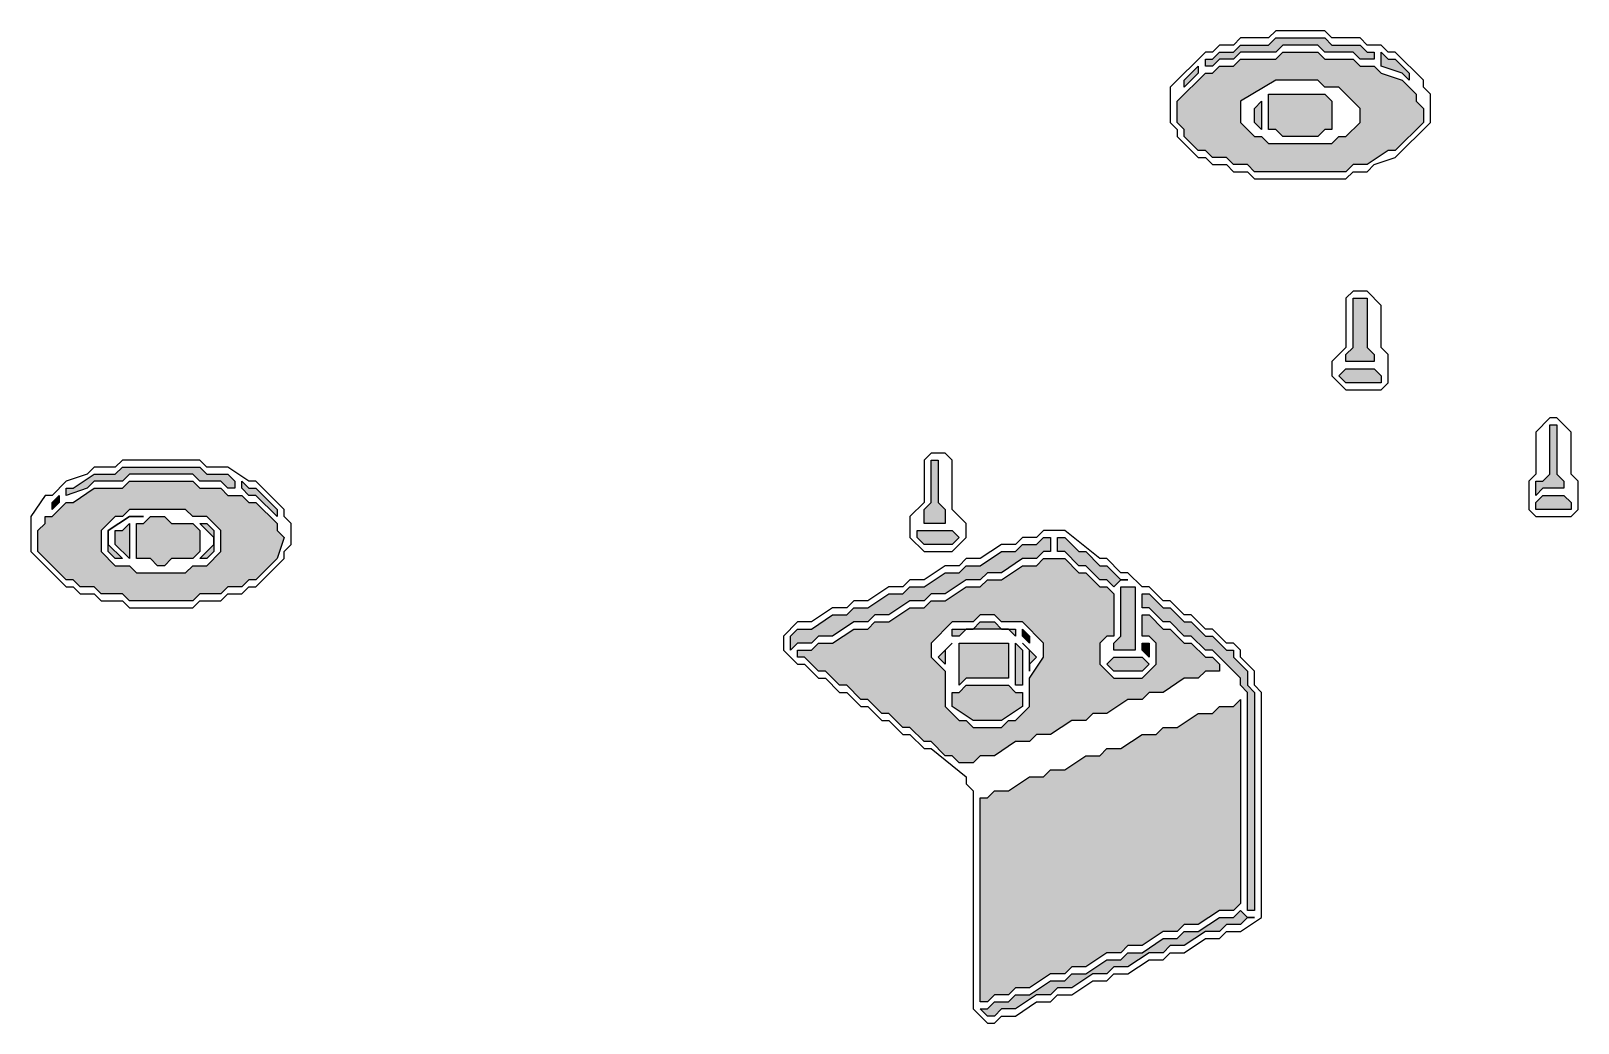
# Model space of a CAD drawing. Header units: millimetres. Extents: x 5 to 252589, y 5 to 415.
# Drawn here: x 12435.83 to 12454.17, y 324.5 to 336.25 of the extents above; entities that cross this region are included whole.
import ezdxf

# ---------------------------------------------------------------- set-up
doc = ezdxf.new("R2010")
doc.units = ezdxf.units.MM
doc.layers.add('HATCH', color=8, linetype='Continuous', lineweight=9)
doc.layers.add('OUTLINE', color=7, linetype='Continuous', lineweight=25)

msp = doc.modelspace()

# ---------------------------------------------------------------- hatches: boundary and pattern name
at = {"layer": 'HATCH', "true_color": 0xbfa37e}
for points in [[(12449.75, 335.83333), (12449.75, 335.91667), (12449.83333, 335.91667), (12449.91667, 336), (12450.08333, 336), (12450.16667, 336.08333), (12450.5, 336.08333), (12450.58333, 336.16667), (12451.16667, 336.16667), (12451.25, 336.08333), (12451.58333, 336.08333), (12451.66667, 336), (12451.75, 336), (12451.75, 335.91667), (12451.58333, 335.91667), (12451.5, 336), (12451.16667, 336), (12451.08333, 336.08333), (12450.66667, 336.08333), (12450.58333, 336), (12450.16667, 336), (12450.08333, 335.91667), (12449.91667, 335.91667), (12449.83333, 335.83333)], [(12436.25, 330.75), (12436.25, 330.83333), (12436.33333, 330.83333), (12436.58333, 331), (12436.83333, 331), (12436.91667, 331.08333), (12437.83333, 331.08333), (12437.91667, 331), (12438.16667, 331), (12438.25, 330.91667), (12438.25, 330.83333), (12438.16667, 330.83333), (12438.08333, 330.91667), (12437.83333, 330.91667), (12437.75, 331), (12437, 331), (12436.91667, 330.91667), (12436.58333, 330.91667), (12436.5, 330.83333)]]:
    msp.add_hatch(color=33, dxfattribs=at).paths.add_polyline_path(points)
at = {"layer": 'HATCH', "true_color": 0xceb089}
h = msp.add_hatch(color=43, dxfattribs=at)
h.paths.add_polyline_path([(12449.41667, 335.16667), (12449.41667, 335.41667), (12449.75, 335.75), (12449.83333, 335.75), (12449.91667, 335.83333), (12450.08333, 335.83333), (12450.16667, 335.91667), (12450.58333, 335.91667), (12450.66667, 336), (12451.08333, 336), (12451.16667, 335.91667), (12451.5, 335.91667), (12451.58333, 335.83333), (12451.75, 335.83333), (12451.83333, 335.75), (12452.08333, 335.66667), (12452.25, 335.5), (12452.25, 335.41667), (12452.33333, 335.33333), (12452.33333, 335.16667), (12452, 334.83333), (12451.91667, 334.83333), (12451.66667, 334.66667), (12451.5, 334.66667), (12451.41667, 334.58333), (12450.33333, 334.58333), (12450.25, 334.66667), (12450.08333, 334.66667), (12450, 334.75), (12449.83333, 334.75), (12449.75, 334.83333), (12449.66667, 334.83333), (12449.5, 335), (12449.5, 335.08333)])
h.paths.add_polyline_path([(12450.16667, 335.16667), (12450.33333, 335), (12450.41667, 335), (12450.5, 334.91667), (12451.25, 334.91667), (12451.33333, 335), (12451.41667, 335), (12451.58333, 335.16667), (12451.58333, 335.33333), (12451.33333, 335.58333), (12451.16667, 335.58333), (12451.08333, 335.66667), (12450.58333, 335.66667), (12450.16667, 335.41667)], flags=0)
at = {"layer": 'HATCH', "true_color": 0xb99e7b}
for points in [[(12452.16667, 335.66667), (12452.08333, 335.75), (12451.83333, 335.83333), (12451.83333, 336), (12451.91667, 335.91667), (12452, 335.91667), (12452.16667, 335.75)], [(12449.5, 335.58333), (12449.5, 335.66667), (12449.66667, 335.83333), (12449.66667, 335.75)], [(12436.08333, 330.58333), (12436.08333, 330.66667), (12436.16667, 330.75), (12436.16667, 330.66667)], [(12438.75, 330.5), (12438.5, 330.75), (12438.41667, 330.75), (12438.33333, 330.83333), (12438.33333, 330.91667), (12438.41667, 330.83333), (12438.5, 330.83333), (12438.75, 330.58333)]]:
    msp.add_hatch(color=33, dxfattribs=at).paths.add_polyline_path(points)
at = {"layer": 'HATCH', "true_color": 0xa6abaf}
for points in [[(12450.41667, 335.08333), (12450.33333, 335.16667), (12450.33333, 335.33333), (12450.41667, 335.41667)], [(12437, 330), (12436.83333, 330.16667), (12436.83333, 330.33333), (12436.91667, 330.33333), (12437, 330.41667)], [(12447.66667, 329), (12447.58333, 329.08333), (12447.58333, 329.16667), (12447.66667, 329.08333)], [(12447.58333, 328.5), (12447.5, 328.5), (12447.5, 329), (12447.58333, 328.91667)], [(12449.08333, 328.83333), (12449, 328.91667), (12449, 329), (12449.08333, 329)]]:
    msp.add_hatch(color=253, dxfattribs=at).paths.add_polyline_path(points)
at = {"layer": 'HATCH', "true_color": 0xabb0b4}
for points in [[(12450.5, 335.08333), (12450.5, 335.5), (12451.16667, 335.5), (12451.25, 335.41667), (12451.25, 335.08333), (12451.16667, 335.08333), (12451.08333, 335), (12450.66667, 335), (12450.58333, 335.08333)], [(12451.41667, 332.33333), (12451.41667, 332.41667), (12451.5, 332.5), (12451.5, 333.08333), (12451.66667, 333.08333), (12451.66667, 332.5), (12451.75, 332.41667), (12451.75, 332.33333)], [(12453.66667, 330.75), (12453.66667, 330.91667), (12453.75, 330.91667), (12453.83333, 331), (12453.83333, 331.58333), (12453.91667, 331.58333), (12453.91667, 331), (12454, 330.91667), (12454, 330.83333), (12453.75, 330.83333)], [(12446.41667, 330.41667), (12446.41667, 330.58333), (12446.5, 330.66667), (12446.5, 331.16667), (12446.58333, 331.16667), (12446.58333, 330.66667), (12446.66667, 330.58333), (12446.66667, 330.41667)], [(12437.08333, 330), (12437.08333, 330.41667), (12437.16667, 330.41667), (12437.25, 330.5), (12437.41667, 330.5), (12437.5, 330.41667), (12437.75, 330.41667), (12437.83333, 330.33333), (12437.83333, 330.08333), (12437.75, 330), (12437.5, 330), (12437.41667, 329.91667), (12437.33333, 329.91667), (12437.25, 330)], [(12448.66667, 328.91667), (12448.66667, 329), (12448.75, 329.08333), (12448.75, 329.66667), (12448.91667, 329.66667), (12448.91667, 328.91667)], [(12446.75, 329.08333), (12446.75, 329.16667), (12447, 329.16667), (12447.08333, 329.25), (12447.25, 329.25), (12447.33333, 329.16667), (12447.5, 329.16667), (12447.5, 329.08333), (12447.41667, 329.16667), (12446.91667, 329.16667), (12446.83333, 329.08333)], [(12446.83333, 328.5), (12446.83333, 329), (12447.41667, 329), (12447.41667, 328.58333), (12446.91667, 328.58333)]]:
    msp.add_hatch(color=253, dxfattribs=at).paths.add_polyline_path(points)
at = {"layer": 'HATCH', "true_color": 0xb9bfc3}
for points in [[(12451.33333, 332.16667), (12451.41667, 332.25), (12451.75, 332.25), (12451.83333, 332.16667), (12451.83333, 332.08333), (12451.41667, 332.08333)], [(12453.66667, 330.58333), (12453.66667, 330.66667), (12453.75, 330.75), (12454, 330.75), (12454.08333, 330.66667), (12454.08333, 330.58333)], [(12436.83333, 330), (12436.75, 330.08333), (12436.75, 330.33333), (12437, 330.5), (12437.16667, 330.5), (12437, 330.5), (12436.75, 330.33333), (12436.75, 330.16667), (12436.91667, 330)], [(12437.83333, 330), (12438, 330.16667), (12438, 330.25), (12437.83333, 330.41667), (12437.91667, 330.41667), (12438, 330.33333), (12438, 330.08333), (12437.91667, 330)], [(12446.33333, 330.33333), (12446.75, 330.33333), (12446.83333, 330.25), (12446.75, 330.16667), (12446.41667, 330.16667), (12446.33333, 330.25)], [(12446.66667, 328.75), (12446.58333, 328.83333), (12446.75, 329), (12446.66667, 328.91667)], [(12447.66667, 328.66667), (12447.66667, 328.91667), (12447.58333, 329), (12447.75, 328.83333), (12447.66667, 328.75)], [(12448.58333, 328.75), (12448.66667, 328.83333), (12449, 328.83333), (12449.08333, 328.75), (12449, 328.66667), (12448.66667, 328.66667)], [(12446.75, 328.25), (12446.75, 328.41667), (12446.83333, 328.41667), (12446.91667, 328.5), (12447.41667, 328.5), (12447.5, 328.41667), (12447.58333, 328.41667), (12447.58333, 328.25), (12447.33333, 328.08333), (12447, 328.08333)]]:
    msp.add_hatch(color=9, dxfattribs=at).paths.add_polyline_path(points)
at = {"layer": 'HATCH', "true_color": 0xceb089}
h = msp.add_hatch(color=43, dxfattribs=at)
h.paths.add_polyline_path([(12435.91667, 330.08333), (12435.91667, 330.33333), (12436, 330.41667), (12436, 330.5), (12436.08333, 330.5), (12436.25, 330.66667), (12436.33333, 330.66667), (12436.58333, 330.83333), (12436.91667, 330.83333), (12437, 330.91667), (12437.75, 330.91667), (12437.83333, 330.83333), (12438.08333, 330.83333), (12438.16667, 330.75), (12438.33333, 330.75), (12438.41667, 330.66667), (12438.5, 330.66667), (12438.75, 330.41667), (12438.75, 330.33333), (12438.83333, 330.25), (12438.75, 330), (12438.5, 329.75), (12438.41667, 329.75), (12438.33333, 329.66667), (12438.16667, 329.66667), (12438.08333, 329.58333), (12437.83333, 329.58333), (12437.75, 329.5), (12437, 329.5), (12436.91667, 329.58333), (12436.66667, 329.58333), (12436.58333, 329.66667), (12436.41667, 329.66667), (12436.33333, 329.75), (12436.25, 329.75)])
h.paths.add_polyline_path([(12436.66667, 330.08333), (12436.83333, 329.91667), (12437, 329.91667), (12437.08333, 329.83333), (12437.66667, 329.83333), (12437.75, 329.91667), (12437.91667, 329.91667), (12438.08333, 330.08333), (12438.08333, 330.33333), (12437.91667, 330.5), (12437.75, 330.5), (12437.66667, 330.58333), (12437, 330.58333), (12436.91667, 330.5), (12436.83333, 330.5), (12436.66667, 330.33333)], flags=0)
at = {"layer": 'HATCH', "true_color": 0x46858f}
for points in [[(12444.83333, 328.91667), (12444.83333, 329.08333), (12444.91667, 329.16667), (12445.08333, 329.16667), (12445.33333, 329.33333), (12445.5, 329.33333), (12445.58333, 329.41667), (12445.75, 329.41667), (12446, 329.58333), (12446.16667, 329.58333), (12446.25, 329.66667), (12446.41667, 329.66667), (12446.66667, 329.83333), (12446.83333, 329.83333), (12446.91667, 329.91667), (12447.08333, 329.91667), (12447.33333, 330.08333), (12447.5, 330.08333), (12447.58333, 330.16667), (12447.75, 330.16667), (12447.83333, 330.25), (12447.91667, 330.25), (12447.91667, 330.08333), (12447.83333, 330.08333), (12447.75, 330), (12447.58333, 330), (12447.33333, 329.83333), (12447.16667, 329.83333), (12447.08333, 329.75), (12446.91667, 329.75), (12446.66667, 329.58333), (12446.5, 329.58333), (12446.41667, 329.5), (12446.25, 329.5), (12446, 329.33333), (12445.83333, 329.33333), (12445.75, 329.25), (12445.58333, 329.25), (12445.33333, 329.08333), (12445.16667, 329.08333), (12445.08333, 329), (12444.91667, 329)], [(12447.08333, 324.75), (12447.08333, 327.16667), (12447.16667, 327.16667), (12447.25, 327.25), (12447.41667, 327.25), (12447.66667, 327.41667), (12447.83333, 327.41667), (12447.91667, 327.5), (12448.08333, 327.5), (12448.33333, 327.66667), (12448.5, 327.66667), (12448.58333, 327.75), (12448.75, 327.75), (12449, 327.91667), (12449.16667, 327.91667), (12449.25, 328), (12449.41667, 328), (12449.66667, 328.16667), (12449.83333, 328.16667), (12449.91667, 328.25), (12450.08333, 328.25), (12450.16667, 328.33333), (12450.16667, 325.91667), (12450.08333, 325.83333), (12449.91667, 325.83333), (12449.66667, 325.66667), (12449.5, 325.66667), (12449.41667, 325.58333), (12449.25, 325.58333), (12449, 325.41667), (12448.83333, 325.41667), (12448.75, 325.33333), (12448.58333, 325.33333), (12448.33333, 325.16667), (12448.16667, 325.16667), (12448.08333, 325.08333), (12447.91667, 325.08333), (12447.66667, 324.91667), (12447.5, 324.91667), (12447.41667, 324.83333), (12447.25, 324.83333), (12447.16667, 324.75)]]:
    msp.add_hatch(color=145, dxfattribs=at).paths.add_polyline_path(points)
at = {"layer": 'HATCH', "true_color": 0x46828b}
for points in [[(12448.83333, 329.75), (12448.75, 329.75), (12448.66667, 329.66667), (12448.58333, 329.75), (12448.5, 329.75), (12448.33333, 329.91667), (12448.25, 329.91667), (12448.08333, 330.08333), (12448, 330.08333), (12448, 330.25), (12448.08333, 330.25), (12448.25, 330.08333), (12448.33333, 330.08333), (12448.5, 329.91667), (12448.58333, 329.91667), (12448.75, 329.75)], [(12450.33333, 325.83333), (12450.25, 325.83333), (12450.25, 328.41667), (12450.16667, 328.5), (12450.16667, 328.58333), (12449.83333, 328.91667), (12449.75, 328.91667), (12449.58333, 329.08333), (12449.5, 329.08333), (12449.33333, 329.25), (12449.25, 329.25), (12449.08333, 329.41667), (12449, 329.41667), (12449, 329.58333), (12449.08333, 329.58333), (12449.25, 329.41667), (12449.33333, 329.41667), (12449.5, 329.25), (12449.58333, 329.25), (12449.75, 329.08333), (12449.83333, 329.08333), (12450, 328.91667), (12450.08333, 328.91667), (12450.08333, 328.83333), (12450.25, 328.66667), (12450.25, 328.5), (12450.33333, 328.41667)]]:
    msp.add_hatch(color=137, dxfattribs=at).paths.add_polyline_path(points)
at = {"layer": 'HATCH', "true_color": 0x46909b}
h = msp.add_hatch(color=135, dxfattribs=at)
h.paths.add_polyline_path([(12444.91667, 328.91667), (12445.08333, 328.91667), (12445.16667, 329), (12445.33333, 329), (12445.58333, 329.16667), (12445.75, 329.16667), (12445.83333, 329.25), (12446, 329.25), (12446.25, 329.41667), (12446.41667, 329.41667), (12446.5, 329.5), (12446.66667, 329.5), (12446.91667, 329.66667), (12447.08333, 329.66667), (12447.16667, 329.75), (12447.33333, 329.75), (12447.58333, 329.91667), (12447.75, 329.91667), (12447.83333, 330), (12448.08333, 330), (12448.25, 329.83333), (12448.33333, 329.83333), (12448.5, 329.66667), (12448.58333, 329.66667), (12448.66667, 329.58333), (12448.66667, 329.08333), (12448.58333, 329.08333), (12448.5, 329), (12448.5, 328.75), (12448.66667, 328.58333), (12449, 328.58333), (12449.16667, 328.75), (12449.16667, 329), (12449.08333, 329.08333), (12449, 329.08333), (12449, 329.33333), (12449.08333, 329.33333), (12449.25, 329.16667), (12449.33333, 329.16667), (12449.5, 329), (12449.58333, 329), (12449.75, 328.83333), (12449.83333, 328.83333), (12449.91667, 328.75), (12449.91667, 328.66667), (12449.75, 328.66667), (12449.66667, 328.58333), (12449.5, 328.58333), (12449.25, 328.41667), (12449.08333, 328.41667), (12449, 328.33333), (12448.83333, 328.33333), (12448.58333, 328.16667), (12448.41667, 328.16667), (12448.33333, 328.08333), (12448.16667, 328.08333), (12447.91667, 327.91667), (12447.75, 327.91667), (12447.66667, 327.83333), (12447.5, 327.83333), (12447.25, 327.66667), (12447.08333, 327.66667), (12447, 327.58333), (12446.83333, 327.58333), (12446.75, 327.66667), (12446.66667, 327.66667), (12446.5, 327.83333), (12446.41667, 327.83333), (12446.25, 328), (12446.16667, 328), (12446, 328.16667), (12445.91667, 328.16667), (12445.75, 328.33333), (12445.66667, 328.33333), (12445.5, 328.5), (12445.41667, 328.5), (12445.25, 328.66667), (12445.16667, 328.66667), (12445, 328.83333), (12444.91667, 328.83333)])
h.paths.add_polyline_path([(12446.83333, 328.08333), (12446.91667, 328.08333), (12447, 328), (12447.33333, 328), (12447.41667, 328.08333), (12447.5, 328.08333), (12447.66667, 328.25), (12447.66667, 328.58333), (12447.83333, 328.83333), (12447.83333, 329), (12447.58333, 329.25), (12447.33333, 329.25), (12447.25, 329.33333), (12447.08333, 329.33333), (12447, 329.25), (12446.75, 329.25), (12446.5, 329), (12446.5, 328.83333), (12446.66667, 328.66667), (12446.66667, 328.25)], flags=0)
msp.add_hatch(color=135, dxfattribs=at).paths.add_polyline_path([(12447.08333, 324.66667), (12447.16667, 324.66667), (12447.25, 324.75), (12447.41667, 324.75), (12447.5, 324.83333), (12447.66667, 324.83333), (12447.91667, 325), (12448.08333, 325), (12448.16667, 325.08333), (12448.33333, 325.08333), (12448.58333, 325.25), (12448.75, 325.25), (12448.83333, 325.33333), (12449, 325.33333), (12449.25, 325.5), (12449.41667, 325.5), (12449.5, 325.58333), (12449.66667, 325.58333), (12449.91667, 325.75), (12450.08333, 325.75), (12450.16667, 325.83333), (12450.25, 325.75), (12450.33333, 325.75), (12450.25, 325.75), (12450.16667, 325.66667), (12450, 325.66667), (12449.91667, 325.58333), (12449.75, 325.58333), (12449.5, 325.41667), (12449.33333, 325.41667), (12449.25, 325.33333), (12449.08333, 325.33333), (12448.83333, 325.16667), (12448.66667, 325.16667), (12448.58333, 325.08333), (12448.41667, 325.08333), (12448.16667, 324.91667), (12448, 324.91667), (12447.91667, 324.83333), (12447.75, 324.83333), (12447.5, 324.66667), (12447.33333, 324.66667), (12447.25, 324.58333), (12447.16667, 324.58333)])

# ---------------------------------------------------------------- linework, layer by layer
at = {"layer": 'OUTLINE', "color": 139, "true_color": 0x42544a}
for points in [[(12449.33333, 335.16667), (12449.41667, 335.08333), (12449.41667, 335), (12449.66667, 334.75), (12449.75, 334.75), (12449.83333, 334.66667), (12450, 334.66667), (12450.08333, 334.58333), (12450.25, 334.58333), (12450.33333, 334.5), (12451.41667, 334.5), (12451.5, 334.58333), (12451.66667, 334.58333), (12451.75, 334.66667), (12452, 334.75), (12452.41667, 335.16667), (12452.41667, 335.5), (12452.33333, 335.58333), (12452.33333, 335.66667), (12452, 336), (12451.91667, 336), (12451.83333, 336.08333), (12451.66667, 336.08333), (12451.58333, 336.16667), (12451.25, 336.16667), (12451.16667, 336.25), (12450.58333, 336.25), (12450.5, 336.16667), (12450.16667, 336.16667), (12450.08333, 336.08333), (12449.91667, 336.08333), (12449.83333, 336), (12449.75, 336), (12449.33333, 335.58333)], [(12449.75, 335.83333), (12449.75, 335.91667), (12449.83333, 335.91667), (12449.91667, 336), (12450.08333, 336), (12450.16667, 336.08333), (12450.5, 336.08333), (12450.58333, 336.16667), (12451.16667, 336.16667), (12451.25, 336.08333), (12451.58333, 336.08333), (12451.66667, 336), (12451.75, 336), (12451.75, 335.91667), (12451.58333, 335.91667), (12451.5, 336), (12451.16667, 336), (12451.08333, 336.08333), (12450.66667, 336.08333), (12450.58333, 336), (12450.16667, 336), (12450.08333, 335.91667), (12449.91667, 335.91667), (12449.83333, 335.83333)], [(12449.41667, 335.16667), (12449.41667, 335.41667), (12449.75, 335.75), (12449.83333, 335.75), (12449.91667, 335.83333), (12450.08333, 335.83333), (12450.16667, 335.91667), (12450.58333, 335.91667), (12450.66667, 336), (12451.08333, 336), (12451.16667, 335.91667), (12451.5, 335.91667), (12451.58333, 335.83333), (12451.75, 335.83333), (12451.83333, 335.75), (12452.08333, 335.66667), (12452.25, 335.5), (12452.25, 335.41667), (12452.33333, 335.33333), (12452.33333, 335.16667), (12452, 334.83333), (12451.91667, 334.83333), (12451.66667, 334.66667), (12451.5, 334.66667), (12451.41667, 334.58333), (12450.33333, 334.58333), (12450.25, 334.66667), (12450.08333, 334.66667), (12450, 334.75), (12449.83333, 334.75), (12449.75, 334.83333), (12449.66667, 334.83333), (12449.5, 335), (12449.5, 335.08333)], [(12452.16667, 335.66667), (12452.08333, 335.75), (12451.83333, 335.83333), (12451.83333, 336), (12451.91667, 335.91667), (12452, 335.91667), (12452.16667, 335.75)], [(12449.5, 335.58333), (12449.5, 335.66667), (12449.66667, 335.83333), (12449.66667, 335.75)], [(12450.16667, 335.16667), (12450.33333, 335), (12450.41667, 335), (12450.5, 334.91667), (12451.25, 334.91667), (12451.33333, 335), (12451.41667, 335), (12451.58333, 335.16667), (12451.58333, 335.33333), (12451.33333, 335.58333), (12451.16667, 335.58333), (12451.08333, 335.66667), (12450.58333, 335.66667), (12450.16667, 335.41667)], [(12450.41667, 335.08333), (12450.33333, 335.16667), (12450.33333, 335.33333), (12450.41667, 335.41667)], [(12450.5, 335.08333), (12450.5, 335.5), (12451.16667, 335.5), (12451.25, 335.41667), (12451.25, 335.08333), (12451.16667, 335.08333), (12451.08333, 335), (12450.66667, 335), (12450.58333, 335.08333)], [(12451.41667, 332), (12451.83333, 332), (12451.91667, 332.08333), (12451.91667, 332.41667), (12451.83333, 332.5), (12451.83333, 333), (12451.66667, 333.16667), (12451.5, 333.16667), (12451.41667, 333.08333), (12451.41667, 332.5), (12451.25, 332.33333), (12451.25, 332.16667)], [(12451.41667, 332.33333), (12451.41667, 332.41667), (12451.5, 332.5), (12451.5, 333.08333), (12451.66667, 333.08333), (12451.66667, 332.5), (12451.75, 332.41667), (12451.75, 332.33333)], [(12451.33333, 332.16667), (12451.41667, 332.25), (12451.75, 332.25), (12451.83333, 332.16667), (12451.83333, 332.08333), (12451.41667, 332.08333)], [(12453.66667, 330.5), (12454.08333, 330.5), (12454.16667, 330.58333), (12454.16667, 330.91667), (12454.08333, 331), (12454.08333, 331.5), (12453.91667, 331.66667), (12453.83333, 331.66667), (12453.66667, 331.5), (12453.66667, 331), (12453.58333, 330.91667), (12453.58333, 330.58333)], [(12453.66667, 330.75), (12453.66667, 330.91667), (12453.75, 330.91667), (12453.83333, 331), (12453.83333, 331.58333), (12453.91667, 331.58333), (12453.91667, 331), (12454, 330.91667), (12454, 330.83333), (12453.75, 330.83333)], [(12435.83333, 330.08333), (12436.25, 329.66667), (12436.33333, 329.66667), (12436.41667, 329.58333), (12436.58333, 329.58333), (12436.66667, 329.5), (12436.91667, 329.5), (12437, 329.41667), (12437.75, 329.41667), (12437.83333, 329.5), (12438.08333, 329.5), (12438.16667, 329.58333), (12438.33333, 329.58333), (12438.41667, 329.66667), (12438.5, 329.66667), (12438.83333, 330), (12438.83333, 330.08333), (12438.91667, 330.16667), (12438.91667, 330.41667), (12438.83333, 330.5), (12438.83333, 330.58333), (12438.5, 330.91667), (12438.41667, 330.91667), (12438.16667, 331.08333), (12437.91667, 331.08333), (12437.83333, 331.16667), (12436.91667, 331.16667), (12436.83333, 331.08333), (12436.58333, 331.08333), (12436.5, 331), (12436.25, 330.91667), (12436.08333, 330.75), (12436, 330.75), (12435.83333, 330.5)], [(12446.41667, 330.08333), (12446.75, 330.08333), (12446.91667, 330.25), (12446.91667, 330.41667), (12446.75, 330.58333), (12446.75, 331.16667), (12446.66667, 331.25), (12446.5, 331.25), (12446.41667, 331.16667), (12446.41667, 330.66667), (12446.25, 330.5), (12446.25, 330.25)], [(12446.41667, 330.41667), (12446.41667, 330.58333), (12446.5, 330.66667), (12446.5, 331.16667), (12446.58333, 331.16667), (12446.58333, 330.66667), (12446.66667, 330.58333), (12446.66667, 330.41667)], [(12436.25, 330.75), (12436.25, 330.83333), (12436.33333, 330.83333), (12436.58333, 331), (12436.83333, 331), (12436.91667, 331.08333), (12437.83333, 331.08333), (12437.91667, 331), (12438.16667, 331), (12438.25, 330.91667), (12438.25, 330.83333), (12438.16667, 330.83333), (12438.08333, 330.91667), (12437.83333, 330.91667), (12437.75, 331), (12437, 331), (12436.91667, 330.91667), (12436.58333, 330.91667), (12436.5, 330.83333)], [(12435.91667, 330.08333), (12435.91667, 330.33333), (12436, 330.41667), (12436, 330.5), (12436.08333, 330.5), (12436.25, 330.66667), (12436.33333, 330.66667), (12436.58333, 330.83333), (12436.91667, 330.83333), (12437, 330.91667), (12437.75, 330.91667), (12437.83333, 330.83333), (12438.08333, 330.83333), (12438.16667, 330.75), (12438.33333, 330.75), (12438.41667, 330.66667), (12438.5, 330.66667), (12438.75, 330.41667), (12438.75, 330.33333), (12438.83333, 330.25), (12438.75, 330), (12438.5, 329.75), (12438.41667, 329.75), (12438.33333, 329.66667), (12438.16667, 329.66667), (12438.08333, 329.58333), (12437.83333, 329.58333), (12437.75, 329.5), (12437, 329.5), (12436.91667, 329.58333), (12436.66667, 329.58333), (12436.58333, 329.66667), (12436.41667, 329.66667), (12436.33333, 329.75), (12436.25, 329.75)], [(12436.08333, 330.58333), (12436.08333, 330.66667), (12436.16667, 330.75), (12436.16667, 330.66667)], [(12438.75, 330.5), (12438.5, 330.75), (12438.41667, 330.75), (12438.33333, 330.83333), (12438.33333, 330.91667), (12438.41667, 330.83333), (12438.5, 330.83333), (12438.75, 330.58333)], [(12453.66667, 330.58333), (12453.66667, 330.66667), (12453.75, 330.75), (12454, 330.75), (12454.08333, 330.66667), (12454.08333, 330.58333)], [(12436.66667, 330.08333), (12436.83333, 329.91667), (12437, 329.91667), (12437.08333, 329.83333), (12437.66667, 329.83333), (12437.75, 329.91667), (12437.91667, 329.91667), (12438.08333, 330.08333), (12438.08333, 330.33333), (12437.91667, 330.5), (12437.75, 330.5), (12437.66667, 330.58333), (12437, 330.58333), (12436.91667, 330.5), (12436.83333, 330.5), (12436.66667, 330.33333)], [(12436.83333, 330), (12436.75, 330.08333), (12436.75, 330.33333), (12437, 330.5), (12437.16667, 330.5), (12437, 330.5), (12436.75, 330.33333), (12436.75, 330.16667), (12436.91667, 330)], [(12437, 330), (12436.83333, 330.16667), (12436.83333, 330.33333), (12436.91667, 330.33333), (12437, 330.41667)], [(12437.08333, 330), (12437.08333, 330.41667), (12437.16667, 330.41667), (12437.25, 330.5), (12437.41667, 330.5), (12437.5, 330.41667), (12437.75, 330.41667), (12437.83333, 330.33333), (12437.83333, 330.08333), (12437.75, 330), (12437.5, 330), (12437.41667, 329.91667), (12437.33333, 329.91667), (12437.25, 330)], [(12437.83333, 330), (12438, 330.16667), (12438, 330.25), (12437.83333, 330.41667), (12437.91667, 330.41667), (12438, 330.33333), (12438, 330.08333), (12437.91667, 330)], [(12447.16667, 324.5), (12447.25, 324.5), (12447.33333, 324.58333), (12447.5, 324.58333), (12447.75, 324.75), (12447.91667, 324.75), (12448, 324.83333), (12448.16667, 324.83333), (12448.41667, 325), (12448.58333, 325), (12448.66667, 325.08333), (12448.83333, 325.08333), (12449.08333, 325.25), (12449.25, 325.25), (12449.33333, 325.33333), (12449.5, 325.33333), (12449.75, 325.5), (12449.91667, 325.5), (12450, 325.58333), (12450.16667, 325.58333), (12450.41667, 325.75), (12450.41667, 328.41667), (12450.33333, 328.5), (12450.33333, 328.66667), (12450.16667, 328.83333), (12450.16667, 328.91667), (12450.08333, 329), (12450, 329), (12449.83333, 329.16667), (12449.75, 329.16667), (12449.58333, 329.33333), (12449.5, 329.33333), (12449.33333, 329.5), (12449.25, 329.5), (12449.08333, 329.66667), (12449, 329.66667), (12448.83333, 329.83333), (12448.75, 329.83333), (12448.58333, 330), (12448.5, 330), (12448.08333, 330.33333), (12447.83333, 330.33333), (12447.75, 330.25), (12447.58333, 330.25), (12447.5, 330.16667), (12447.33333, 330.16667), (12447.08333, 330), (12446.91667, 330), (12446.83333, 329.91667), (12446.66667, 329.91667), (12446.41667, 329.75), (12446.25, 329.75), (12446.16667, 329.66667), (12446, 329.66667), (12445.75, 329.5), (12445.58333, 329.5), (12445.5, 329.41667), (12445.33333, 329.41667), (12445.08333, 329.25), (12444.91667, 329.25), (12444.75, 329.08333), (12444.75, 328.91667), (12444.91667, 328.75), (12445, 328.75), (12445.16667, 328.58333), (12445.25, 328.58333), (12445.41667, 328.41667), (12445.5, 328.41667), (12445.66667, 328.25), (12445.75, 328.25), (12445.91667, 328.08333), (12446, 328.08333), (12446.16667, 327.91667), (12446.25, 327.91667), (12446.41667, 327.75), (12446.5, 327.75), (12446.91667, 327.41667), (12446.91667, 327.33333), (12447, 327.25), (12447, 324.66667)], [(12444.83333, 328.91667), (12444.83333, 329.08333), (12444.91667, 329.16667), (12445.08333, 329.16667), (12445.33333, 329.33333), (12445.5, 329.33333), (12445.58333, 329.41667), (12445.75, 329.41667), (12446, 329.58333), (12446.16667, 329.58333), (12446.25, 329.66667), (12446.41667, 329.66667), (12446.66667, 329.83333), (12446.83333, 329.83333), (12446.91667, 329.91667), (12447.08333, 329.91667), (12447.33333, 330.08333), (12447.5, 330.08333), (12447.58333, 330.16667), (12447.75, 330.16667), (12447.83333, 330.25), (12447.91667, 330.25), (12447.91667, 330.08333), (12447.83333, 330.08333), (12447.75, 330), (12447.58333, 330), (12447.33333, 329.83333), (12447.16667, 329.83333), (12447.08333, 329.75), (12446.91667, 329.75), (12446.66667, 329.58333), (12446.5, 329.58333), (12446.41667, 329.5), (12446.25, 329.5), (12446, 329.33333), (12445.83333, 329.33333), (12445.75, 329.25), (12445.58333, 329.25), (12445.33333, 329.08333), (12445.16667, 329.08333), (12445.08333, 329), (12444.91667, 329)], [(12446.33333, 330.33333), (12446.75, 330.33333), (12446.83333, 330.25), (12446.75, 330.16667), (12446.41667, 330.16667), (12446.33333, 330.25)], [(12448.83333, 329.75), (12448.75, 329.75), (12448.66667, 329.66667), (12448.58333, 329.75), (12448.5, 329.75), (12448.33333, 329.91667), (12448.25, 329.91667), (12448.08333, 330.08333), (12448, 330.08333), (12448, 330.25), (12448.08333, 330.25), (12448.25, 330.08333), (12448.33333, 330.08333), (12448.5, 329.91667), (12448.58333, 329.91667), (12448.75, 329.75)], [(12444.91667, 328.91667), (12445.08333, 328.91667), (12445.16667, 329), (12445.33333, 329), (12445.58333, 329.16667), (12445.75, 329.16667), (12445.83333, 329.25), (12446, 329.25), (12446.25, 329.41667), (12446.41667, 329.41667), (12446.5, 329.5), (12446.66667, 329.5), (12446.91667, 329.66667), (12447.08333, 329.66667), (12447.16667, 329.75), (12447.33333, 329.75), (12447.58333, 329.91667), (12447.75, 329.91667), (12447.83333, 330), (12448.08333, 330), (12448.25, 329.83333), (12448.33333, 329.83333), (12448.5, 329.66667), (12448.58333, 329.66667), (12448.66667, 329.58333), (12448.66667, 329.08333), (12448.58333, 329.08333), (12448.5, 329), (12448.5, 328.75), (12448.66667, 328.58333), (12449, 328.58333), (12449.16667, 328.75), (12449.16667, 329), (12449.08333, 329.08333), (12449, 329.08333), (12449, 329.33333), (12449.08333, 329.33333), (12449.25, 329.16667), (12449.33333, 329.16667), (12449.5, 329), (12449.58333, 329), (12449.75, 328.83333), (12449.83333, 328.83333), (12449.91667, 328.75), (12449.91667, 328.66667), (12449.75, 328.66667), (12449.66667, 328.58333), (12449.5, 328.58333), (12449.25, 328.41667), (12449.08333, 328.41667), (12449, 328.33333), (12448.83333, 328.33333), (12448.58333, 328.16667), (12448.41667, 328.16667), (12448.33333, 328.08333), (12448.16667, 328.08333), (12447.91667, 327.91667), (12447.75, 327.91667), (12447.66667, 327.83333), (12447.5, 327.83333), (12447.25, 327.66667), (12447.08333, 327.66667), (12447, 327.58333), (12446.83333, 327.58333), (12446.75, 327.66667), (12446.66667, 327.66667), (12446.5, 327.83333), (12446.41667, 327.83333), (12446.25, 328), (12446.16667, 328), (12446, 328.16667), (12445.91667, 328.16667), (12445.75, 328.33333), (12445.66667, 328.33333), (12445.5, 328.5), (12445.41667, 328.5), (12445.25, 328.66667), (12445.16667, 328.66667), (12445, 328.83333), (12444.91667, 328.83333)], [(12448.66667, 328.91667), (12448.66667, 329), (12448.75, 329.08333), (12448.75, 329.66667), (12448.91667, 329.66667), (12448.91667, 328.91667)], [(12450.33333, 325.83333), (12450.25, 325.83333), (12450.25, 328.41667), (12450.16667, 328.5), (12450.16667, 328.58333), (12449.83333, 328.91667), (12449.75, 328.91667), (12449.58333, 329.08333), (12449.5, 329.08333), (12449.33333, 329.25), (12449.25, 329.25), (12449.08333, 329.41667), (12449, 329.41667), (12449, 329.58333), (12449.08333, 329.58333), (12449.25, 329.41667), (12449.33333, 329.41667), (12449.5, 329.25), (12449.58333, 329.25), (12449.75, 329.08333), (12449.83333, 329.08333), (12450, 328.91667), (12450.08333, 328.91667), (12450.08333, 328.83333), (12450.25, 328.66667), (12450.25, 328.5), (12450.33333, 328.41667)], [(12446.83333, 328.08333), (12446.91667, 328.08333), (12447, 328), (12447.33333, 328), (12447.41667, 328.08333), (12447.5, 328.08333), (12447.66667, 328.25), (12447.66667, 328.58333), (12447.83333, 328.83333), (12447.83333, 329), (12447.58333, 329.25), (12447.33333, 329.25), (12447.25, 329.33333), (12447.08333, 329.33333), (12447, 329.25), (12446.75, 329.25), (12446.5, 329), (12446.5, 328.83333), (12446.66667, 328.66667), (12446.66667, 328.25)], [(12446.75, 329.08333), (12446.75, 329.16667), (12447, 329.16667), (12447.08333, 329.25), (12447.25, 329.25), (12447.33333, 329.16667), (12447.5, 329.16667), (12447.5, 329.08333), (12447.41667, 329.16667), (12446.91667, 329.16667), (12446.83333, 329.08333)], [(12447.66667, 329), (12447.58333, 329.08333), (12447.58333, 329.16667), (12447.66667, 329.08333)], [(12446.66667, 328.75), (12446.58333, 328.83333), (12446.75, 329), (12446.66667, 328.91667)], [(12446.83333, 328.5), (12446.83333, 329), (12447.41667, 329), (12447.41667, 328.58333), (12446.91667, 328.58333)], [(12447.58333, 328.5), (12447.5, 328.5), (12447.5, 329), (12447.58333, 328.91667)], [(12447.66667, 328.66667), (12447.66667, 328.91667), (12447.58333, 329), (12447.75, 328.83333), (12447.66667, 328.75)], [(12449.08333, 328.83333), (12449, 328.91667), (12449, 329), (12449.08333, 329)], [(12448.58333, 328.75), (12448.66667, 328.83333), (12449, 328.83333), (12449.08333, 328.75), (12449, 328.66667), (12448.66667, 328.66667)], [(12446.75, 328.25), (12446.75, 328.41667), (12446.83333, 328.41667), (12446.91667, 328.5), (12447.41667, 328.5), (12447.5, 328.41667), (12447.58333, 328.41667), (12447.58333, 328.25), (12447.33333, 328.08333), (12447, 328.08333)], [(12447.08333, 324.75), (12447.08333, 327.16667), (12447.16667, 327.16667), (12447.25, 327.25), (12447.41667, 327.25), (12447.66667, 327.41667), (12447.83333, 327.41667), (12447.91667, 327.5), (12448.08333, 327.5), (12448.33333, 327.66667), (12448.5, 327.66667), (12448.58333, 327.75), (12448.75, 327.75), (12449, 327.91667), (12449.16667, 327.91667), (12449.25, 328), (12449.41667, 328), (12449.66667, 328.16667), (12449.83333, 328.16667), (12449.91667, 328.25), (12450.08333, 328.25), (12450.16667, 328.33333), (12450.16667, 325.91667), (12450.08333, 325.83333), (12449.91667, 325.83333), (12449.66667, 325.66667), (12449.5, 325.66667), (12449.41667, 325.58333), (12449.25, 325.58333), (12449, 325.41667), (12448.83333, 325.41667), (12448.75, 325.33333), (12448.58333, 325.33333), (12448.33333, 325.16667), (12448.16667, 325.16667), (12448.08333, 325.08333), (12447.91667, 325.08333), (12447.66667, 324.91667), (12447.5, 324.91667), (12447.41667, 324.83333), (12447.25, 324.83333), (12447.16667, 324.75)], [(12447.08333, 324.66667), (12447.16667, 324.66667), (12447.25, 324.75), (12447.41667, 324.75), (12447.5, 324.83333), (12447.66667, 324.83333), (12447.91667, 325), (12448.08333, 325), (12448.16667, 325.08333), (12448.33333, 325.08333), (12448.58333, 325.25), (12448.75, 325.25), (12448.83333, 325.33333), (12449, 325.33333), (12449.25, 325.5), (12449.41667, 325.5), (12449.5, 325.58333), (12449.66667, 325.58333), (12449.91667, 325.75), (12450.08333, 325.75), (12450.16667, 325.83333), (12450.25, 325.75), (12450.33333, 325.75), (12450.25, 325.75), (12450.16667, 325.66667), (12450, 325.66667), (12449.91667, 325.58333), (12449.75, 325.58333), (12449.5, 325.41667), (12449.33333, 325.41667), (12449.25, 325.33333), (12449.08333, 325.33333), (12448.83333, 325.16667), (12448.66667, 325.16667), (12448.58333, 325.08333), (12448.41667, 325.08333), (12448.16667, 324.91667), (12448, 324.91667), (12447.91667, 324.83333), (12447.75, 324.83333), (12447.5, 324.66667), (12447.33333, 324.66667), (12447.25, 324.58333), (12447.16667, 324.58333)]]:
    msp.add_lwpolyline(points, close=True, dxfattribs=at)

doc.saveas('drawing.dxf')
